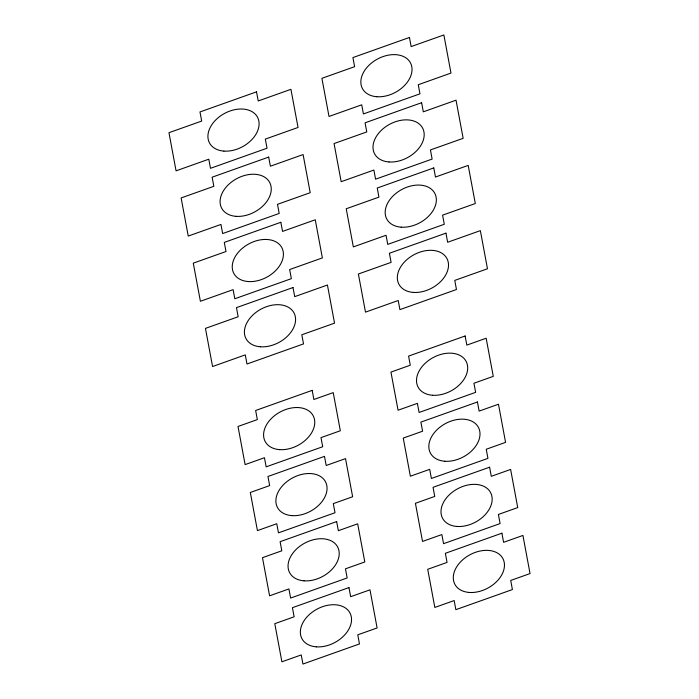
<?xml version="1.0" encoding="UTF-8"?>
<svg xmlns="http://www.w3.org/2000/svg" width="699" height="699" viewBox="0 0 699 699"><rect width="100%" height="100%" fill="white"/><g stroke="black" fill="none" stroke-linecap="round" stroke-linejoin="round"><path stroke-width="1.05" d="M256.516 91.849L199.975 111.954L201.679 121.067L168.957 132.696L176.069 170.836L208.791 159.197L210.486 168.319L267.027 148.214L265.332 139.101L298.045 127.463L290.933 89.332L258.219 100.962L256.516 91.849M409.457 37.466L352.916 57.571L354.611 66.685L321.898 78.323L329.011 116.453L361.724 104.824L363.419 113.937L419.968 93.832L418.264 84.719L450.986 73.08L443.874 34.95L411.152 46.58L409.457 37.466M268.687 157.083L212.138 177.188L213.842 186.31L181.128 197.939L188.241 236.07L220.954 224.44L222.649 233.553L279.198 213.448L277.494 204.335L310.207 192.706L303.104 154.566L270.382 166.205L268.687 157.083M421.619 102.709L365.079 122.814L366.774 131.928L334.061 143.557L341.173 181.696L373.886 170.058L375.59 179.18L432.131 159.075L430.435 149.953L463.149 138.323L456.036 100.184L423.323 111.823L421.619 102.709M280.841 222.291L224.3 242.396L226.004 251.518L193.282 263.147L200.395 301.278L233.117 289.648L234.812 298.761L291.352 278.656L289.657 269.543L322.37 257.914L315.258 219.774L282.545 231.413L280.841 222.291M433.782 167.917L377.242 188.022L378.937 197.135L346.223 208.765L353.336 246.904L386.049 235.266L387.744 244.388L444.293 224.283L442.589 215.161L475.311 203.531L468.199 165.392L435.477 177.03L433.782 167.917M293.012 287.534L236.463 307.639L238.167 316.752L205.454 328.381L212.566 366.521L245.279 354.882L246.974 364.004L303.523 343.899L301.819 334.777L334.533 323.148L327.429 285.017L294.707 296.647L293.012 287.534M445.945 233.151L389.404 253.256L391.099 262.37L358.386 274.008L365.498 312.138L398.212 300.509L399.915 309.622L456.456 289.517L454.761 280.404L487.474 268.766L480.362 230.635L447.648 242.265L445.945 233.151M312.191 390.374L255.642 410.479L257.346 419.592L238.009 426.469L245.122 464.608L264.458 457.731L266.153 466.845L322.702 446.74L320.998 437.626L340.334 430.75L333.222 392.62L313.886 399.487L312.191 390.374M465.123 335.992L408.583 356.097L410.278 365.219L390.951 372.086L398.063 410.226L417.39 403.349L419.094 412.462L475.635 392.357L473.931 383.244L493.267 376.368L486.154 338.237L466.827 345.114L465.123 335.992M324.493 456.377L267.953 476.482L269.648 485.595L250.321 492.472L257.433 530.602L276.76 523.726L278.464 532.848L335.004 512.743L333.309 503.621L352.637 496.753L345.524 458.614L326.197 465.49L324.493 456.377M477.434 401.995L420.885 422.1L422.589 431.213L403.253 438.09L410.365 476.22L429.702 469.352L431.397 478.466L487.937 458.361L486.242 449.247L505.569 442.371L498.466 404.232L479.13 411.108L477.434 401.995M336.656 521.585L280.107 541.69L281.811 550.803L262.483 557.68L269.587 595.81L288.923 588.934L290.618 598.056L347.167 577.951L345.463 568.829L364.799 561.961L357.687 523.822L338.351 530.698L336.656 521.585M489.588 467.203L433.048 487.308L434.743 496.421L415.416 503.297L422.528 541.428L441.855 534.56L443.559 543.673L500.1 523.568L498.404 514.455L517.732 507.579L510.62 469.44L491.292 476.316L489.588 467.203M348.958 587.579L292.418 607.684L294.122 616.798L274.786 623.674L281.898 661.804L301.225 654.937L302.929 664.05L359.469 643.945L357.774 634.832L377.102 627.955L369.989 589.825L350.662 596.693L348.958 587.579M501.899 533.197L445.35 553.302L447.054 562.424L427.718 569.292L434.83 607.431L454.167 600.555L455.862 609.668L512.411 589.563L510.707 580.45L530.043 573.573L522.931 535.443L503.595 542.319L501.899 533.197M316.35 646.837A27.235 18.917 -28.4 0 0 351.291 616.806A27.235 18.917 -28.4 0 0 310.19 613.809A27.235 18.917 -28.4 0 0 316.35 646.837M260.404 346.783A27.235 18.917 -28.4 0 0 295.336 316.752A27.235 18.917 -28.4 0 0 254.244 313.764A27.235 18.917 -28.4 0 0 260.404 346.783M304.048 580.834A27.235 18.917 -28.4 0 0 338.98 550.803A27.235 18.917 -28.4 0 0 297.888 547.806A27.235 18.917 -28.4 0 0 304.048 580.834M279.583 449.632A27.235 18.917 -28.4 0 0 314.515 419.601A27.235 18.917 -28.4 0 0 273.423 416.604A27.235 18.917 -28.4 0 0 279.583 449.632M291.885 515.626A27.235 18.917 -28.4 0 0 326.817 485.595A27.235 18.917 -28.4 0 0 285.725 482.598A27.235 18.917 -28.4 0 0 291.885 515.626M248.232 281.548A27.235 18.917 -28.4 0 0 283.174 251.518A27.235 18.917 -28.4 0 0 242.081 248.521A27.235 18.917 -28.4 0 0 248.232 281.548M236.079 216.34A27.235 18.917 -28.4 0 0 271.011 186.31A27.235 18.917 -28.4 0 0 229.919 183.313A27.235 18.917 -28.4 0 0 236.079 216.34M223.907 151.098A27.235 18.917 -28.4 0 0 258.848 121.067A27.235 18.917 -28.4 0 0 217.756 118.079A27.235 18.917 -28.4 0 0 223.907 151.098M432.515 395.25A27.235 18.917 -28.4 0 0 467.448 365.219A27.235 18.917 -28.4 0 0 426.355 362.222A27.235 18.917 -28.4 0 0 432.515 395.25M469.291 592.455A27.235 18.917 -28.4 0 0 504.224 562.424A27.235 18.917 -28.4 0 0 463.131 559.427A27.235 18.917 -28.4 0 0 469.291 592.455M444.826 461.244A27.235 18.917 -28.4 0 0 479.759 431.222A27.235 18.917 -28.4 0 0 438.666 428.225A27.235 18.917 -28.4 0 0 444.826 461.244M389.011 161.958A27.235 18.917 -28.4 0 0 423.944 131.928A27.235 18.917 -28.4 0 0 382.851 128.931A27.235 18.917 -28.4 0 0 389.011 161.958M376.848 96.724A27.235 18.917 -28.4 0 0 411.781 66.693A27.235 18.917 -28.4 0 0 370.688 63.696A27.235 18.917 -28.4 0 0 376.848 96.724M401.174 227.166A27.235 18.917 -28.4 0 0 436.106 197.135A27.235 18.917 -28.4 0 0 395.014 194.139A27.235 18.917 -28.4 0 0 401.174 227.166M456.98 526.452A27.235 18.917 -28.4 0 0 491.921 496.43A27.235 18.917 -28.4 0 0 450.82 493.433A27.235 18.917 -28.4 0 0 456.98 526.452M413.336 292.409A27.235 18.917 -28.4 0 0 448.269 262.378A27.235 18.917 -28.4 0 0 407.176 259.381A27.235 18.917 -28.4 0 0 413.336 292.409"/></g></svg>
